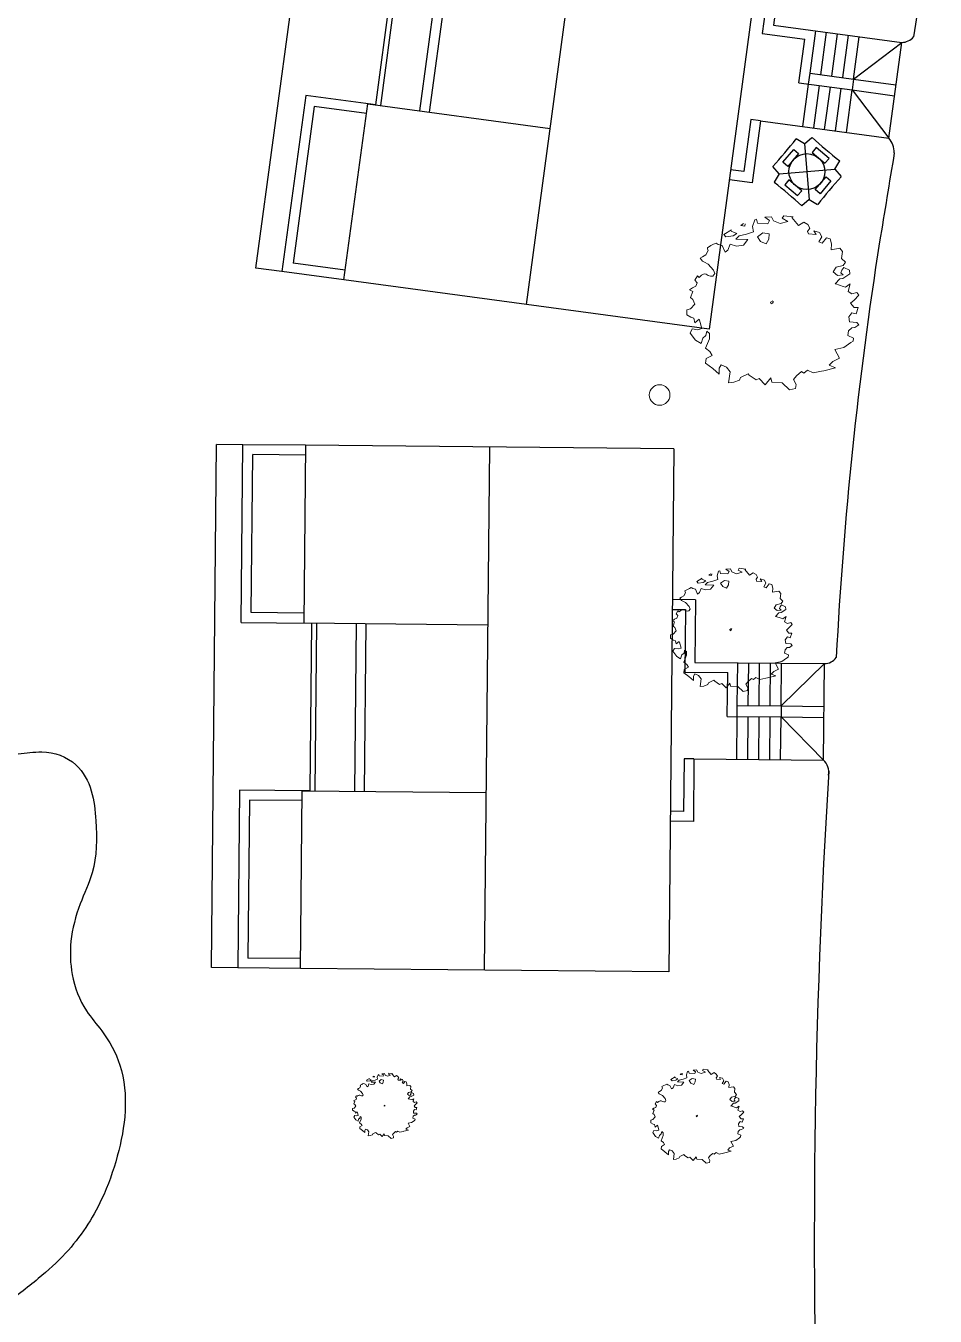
# Model space of a CAD drawing. Extents: x 2080 to 102399, y 2071 to 93424.
# Drawn here: x 83291 to 84120, y 78839 to 80015 of the extents above; entities that cross this region are included whole.
import ezdxf

# ---------------------------------------------------------------- set-up
doc = ezdxf.new("R2010")
doc.units = 0
doc.header["$LTSCALE"] = 20
doc.header["$MEASUREMENT"] = 0
for name, color, linetype in [('ELEC', 11, 'Continuous'), ('road', 2, 'Continuous'), ('wall', 13, 'Continuous')]:
    doc.layers.add(name, color=color, linetype=linetype)
doc.layers.add('Mango tree', color=96, linetype='Continuous', lineweight=5)
doc.layers.add('sappotta', color=114, linetype='Continuous', lineweight=5)

# ---------------------------------------------------------------- blocks, each defined once
blk = doc.blocks.new('NEEM')
at = {"layer": 'sappotta', "linetype": 'Continuous'}
for p, q in [((-0.359, 1.043), (-0.396, 1.016)), ((-0.396, 1.016), (-0.345, 1.011)), ((-0.345, 1.011), (-0.34, 1.039)), ((-0.213, 1.092), (-0.242, 1.007)), ((-0.242, 1.007), (-0.23, 0.935)), ((-0.191, 1.099), (-0.213, 1.092)), ((-0.177, 1.048), (-0.191, 1.099)), ((-0.043, 1.039), (-0.177, 1.048)), ((0.003, 1.132), (-0.083, 1.127)), ((-0.083, 1.127), (-0.023, 1.083)), ((-0.023, 1.083), (-0.043, 1.039)), ((0.03, 1.077), (0.003, 1.132)), ((0.114, 1.043), (0.03, 1.077)), ((0.216, 1.072), (0.114, 1.043)), ((0.162, 1.144), (0.142, 1.112)), ((0.142, 1.112), (0.216, 1.072)), ((0.283, 1.13), (0.162, 1.144)), ((0.267, 1.123), (0.283, 1.13)), ((0.351, 1.016), (0.267, 1.123)), ((0.421, 1.063), (0.351, 1.016)), ((0.473, 1.03), (0.421, 1.063)), ((0.501, 0.982), (0.473, 1.03)), ((-0.517, 0.963), (-0.614, 0.901)), ((-0.614, 0.901), (-0.589, 0.87)), ((-0.589, 0.87), (-0.494, 0.884)), ((-0.521, 0.945), (-0.521, 0.945)), ((-0.449, 0.913), (-0.521, 0.945)), ((-0.494, 0.884), (-0.449, 0.913)), ((-0.415, 0.884), (-0.459, 0.839)), ((-0.459, 0.839), (-0.303, 0.837)), ((-0.32, 0.906), (-0.415, 0.884)), ((-0.23, 0.935), (-0.32, 0.906)), ((-0.108, 0.922), (-0.177, 0.872)), ((-0.177, 0.872), (-0.139, 0.809)), ((-0.027, 0.908), (-0.108, 0.922)), ((-0.067, 0.78), (-0.034, 0.839)), ((-0.034, 0.839), (-0.027, 0.908)), ((0.472, 0.942), (0.501, 0.982)), ((0.483, 0.908), (0.472, 0.942)), ((0.581, 0.9), (0.483, 0.908)), ((0.551, 0.95), (0.581, 0.9)), ((0.627, 0.928), (0.551, 0.95)), ((0.616, 0.806), (0.654, 0.87)), ((0.654, 0.87), (0.627, 0.928)), ((0.715, 0.86), (0.66, 0.788)), ((0.762, 0.844), (0.715, 0.86)), ((0.783, 0.779), (0.762, 0.844)), ((-0.818, 0.692), (-0.85, 0.638)), ((-0.783, 0.757), (-0.83, 0.729)), ((-0.83, 0.729), (-0.826, 0.714)), ((-0.826, 0.714), (-0.818, 0.692)), ((-0.749, 0.774), (-0.783, 0.757)), ((-0.717, 0.789), (-0.749, 0.774)), ((-0.689, 0.772), (-0.717, 0.789)), ((-0.638, 0.758), (-0.689, 0.772)), ((-0.598, 0.672), (-0.638, 0.758)), ((-0.562, 0.699), (-0.598, 0.672)), ((-0.533, 0.776), (-0.562, 0.699)), ((-0.452, 0.75), (-0.533, 0.776)), ((-0.361, 0.762), (-0.452, 0.75)), ((-0.303, 0.837), (-0.361, 0.762)), ((-0.139, 0.809), (-0.067, 0.78)), ((0.66, 0.788), (0.616, 0.806)), ((0.776, 0.704), (0.783, 0.779)), ((0.888, 0.723), (0.776, 0.704)), ((0.924, 0.679), (0.888, 0.723)), ((0.913, 0.591), (0.924, 0.679)), ((-0.892, 0.613), (-0.923, 0.594)), ((-0.923, 0.594), (-0.895, 0.555)), ((-0.895, 0.555), (-0.868, 0.54)), ((-0.85, 0.638), (-0.892, 0.613)), ((-0.868, 0.54), (-0.818, 0.517)), ((-0.818, 0.517), (-0.752, 0.44)), ((0.964, 0.541), (0.913, 0.591)), ((0.934, 0.5), (0.964, 0.541)), ((-0.96, 0.366), (-0.994, 0.31)), ((-0.935, 0.345), (-0.96, 0.366)), ((-0.908, 0.372), (-0.935, 0.345)), ((-0.87, 0.389), (-0.908, 0.372)), ((-0.846, 0.386), (-0.87, 0.389)), ((-0.821, 0.367), (-0.846, 0.386)), ((-0.788, 0.359), (-0.821, 0.367)), ((-0.757, 0.361), (-0.788, 0.359)), ((-0.735, 0.394), (-0.757, 0.361)), ((-0.752, 0.44), (-0.735, 0.394)), ((0.804, 0.415), (0.84, 0.475)), ((0.86, 0.367), (0.804, 0.415)), ((0.84, 0.475), (0.934, 0.5)), ((0.933, 0.378), (0.86, 0.367)), ((0.917, 0.437), (0.904, 0.404)), ((0.904, 0.404), (0.933, 0.378)), ((0.942, 0.471), (0.917, 0.437)), ((0.93, 0.332), (1.018, 0.389)), ((1.014, 0.439), (0.942, 0.471)), ((1.018, 0.389), (1.014, 0.439)), ((-1.023, 0.208), (-1.062, 0.182)), ((-1.062, 0.182), (-1.02, 0.162)), ((-0.978, 0.229), (-1.023, 0.208)), ((-0.994, 0.31), (-0.961, 0.275)), ((-0.961, 0.275), (-0.978, 0.229)), ((0.829, 0.259), (0.888, 0.326)), ((0.838, 0.262), (0.829, 0.259)), ((0.931, 0.228), (0.838, 0.262)), ((0.888, 0.326), (0.93, 0.332)), ((0.962, 0.217), (0.931, 0.228)), ((1.025, 0.259), (0.962, 0.217)), ((0.996, 0.16), (1.025, 0.259)), ((-1.02, 0.162), (-1.049, 0.084)), ((-1.049, 0.084), (-1.017, 0.059)), ((-1.017, 0.059), (-0.991, -0.002)), ((0.02, 0.041), (-0.009, 0.024)), ((-0.009, 0.024), (0, 0)), ((0, 0), (0.014, 0.011)), ((0.014, 0.011), (0.027, 0.031)), ((1.046, 0.129), (0.996, 0.16)), ((1.029, 0.011), (1.074, 0.049)), ((1.074, -0.047), (1.029, 0.011)), ((1.109, 0.149), (1.046, 0.129)), ((1.074, 0.049), (1.137, 0.114)), ((1.137, 0.114), (1.109, 0.149)), ((-1.097, -0.077), (-1.098, -0.14)), ((-1.098, -0.14), (-1.044, -0.173)), ((-1.048, -0.062), (-1.097, -0.077)), ((-0.991, -0.002), (-1.048, -0.062)), ((1.007, -0.166), (1.046, -0.114)), ((1.016, -0.234), (1.007, -0.166)), ((1.046, -0.114), (1.1, -0.129)), ((1.129, -0.047), (1.074, -0.047)), ((1.1, -0.129), (1.129, -0.047)), ((-1.025, -0.325), (-1.052, -0.378)), ((-1.044, -0.173), (-1.007, -0.185)), ((-0.953, -0.336), (-1.025, -0.325)), ((-1.007, -0.185), (-0.992, -0.244)), ((-0.992, -0.244), (-0.937, -0.198)), ((-0.902, -0.318), (-0.953, -0.336)), ((-0.937, -0.198), (-0.93, -0.213)), ((-0.93, -0.213), (-0.902, -0.318)), ((1.004, -0.349), (1.045, -0.311)), ((1.11, -0.243), (1.016, -0.234)), ((1.045, -0.311), (1.083, -0.306)), ((1.083, -0.306), (1.137, -0.273)), ((1.137, -0.273), (1.11, -0.243)), ((-1.052, -0.378), (-0.982, -0.471)), ((-0.982, -0.471), (-0.91, -0.516)), ((-0.91, -0.516), (-0.888, -0.446)), ((-0.888, -0.446), (-0.848, -0.411)), ((-0.803, -0.452), (-0.853, -0.576)), ((-0.848, -0.411), (-0.837, -0.355)), ((-0.837, -0.355), (-0.803, -0.383)), ((-0.803, -0.383), (-0.803, -0.452)), ((0.992, -0.411), (1.004, -0.349)), ((1.066, -0.443), (0.992, -0.411)), ((1.032, -0.503), (1.061, -0.484)), ((1.061, -0.484), (1.066, -0.443)), ((-0.853, -0.576), (-0.797, -0.619)), ((-0.766, -0.668), (-0.844, -0.71)), ((-0.797, -0.619), (-0.766, -0.668)), ((0.826, -0.591), (0.943, -0.565)), ((0.887, -0.704), (0.826, -0.591)), ((0.943, -0.565), (1.032, -0.503)), ((-0.844, -0.71), (-0.852, -0.77)), ((-0.852, -0.77), (-0.758, -0.838)), ((-0.676, -0.836), (-0.649, -0.791)), ((-0.675, -0.912), (-0.676, -0.836)), ((-0.649, -0.791), (-0.582, -0.82)), ((-0.582, -0.82), (-0.534, -0.881)), ((0.68, -0.867), (0.834, -0.828)), ((0.751, -0.797), (0.797, -0.747)), ((0.834, -0.828), (0.751, -0.797)), ((0.797, -0.747), (0.887, -0.704)), ((-0.758, -0.838), (-0.675, -0.912)), ((-0.534, -0.881), (-0.554, -1.025)), ((-0.486, -1.015), (-0.413, -0.988)), ((-0.413, -0.988), (-0.401, -0.955)), ((-0.401, -0.955), (-0.302, -0.907)), ((-0.302, -0.907), (-0.286, -0.926)), ((-0.286, -0.926), (-0.197, -0.986)), ((-0.197, -0.986), (-0.157, -0.969)), ((-0.157, -0.969), (-0.078, -1.049)), ((-0.078, -1.049), (-0.006, -0.96)), ((-0.006, -0.96), (0.006, -1.017)), ((0.287, -0.982), (0.327, -0.932)), ((0.324, -1.046), (0.287, -0.982)), ((0.327, -0.932), (0.391, -0.879)), ((0.391, -0.879), (0.423, -0.897)), ((0.423, -0.897), (0.47, -0.86)), ((0.47, -0.86), (0.543, -0.896)), ((0.543, -0.896), (0.652, -0.871)), ((0.652, -0.871), (0.68, -0.867)), ((-0.554, -1.025), (-0.486, -1.015)), ((0.006, -1.017), (0.139, -1.026)), ((0.139, -1.026), (0.236, -1.115)), ((0.236, -1.115), (0.314, -1.096)), ((0.314, -1.096), (0.324, -1.046))]:
    blk.add_line(p, q, dxfattribs=at)
blk = doc.blocks.new('A$C2E3D03D7')
at = {"layer": 'ELEC', "linetype": 'Continuous', "ltscale": 0.5}
for p, q in [((30.6, 56), (23.4, 61.2)), ((30.6, 56), (37.8, 61.2)), ((30.6, 56), (30.6, 5.2)), ((5.2, 30.6), (0, 37.8)), ((56, 30.6), (61.2, 37.8)), ((5.2, 30.6), (0, 23.4)), ((5.2, 30.6), (56, 30.6)), ((56, 30.6), (61.2, 23.4)), ((30.6, 5.2), (23.4, 0)), ((30.6, 5.2), (37.8, 0))]:
    blk.add_line(p, q, dxfattribs=at)
for points in [[(9.5, 40.9), (20.3, 51.7), (24.4, 47.6), (13.6, 36.8)], [(51.7, 40.9), (40.9, 51.7), (36.8, 47.6), (47.6, 36.8)], [(9.5, 20.3), (20.3, 9.5), (24.4, 13.6), (13.6, 24.4)], [(51.7, 20.3), (40.9, 9.5), (36.8, 13.6), (47.6, 24.4)]]:
    blk.add_lwpolyline(points, close=True, dxfattribs=at)
blk.add_circle((30.6, 30.6), 16.4, dxfattribs=at)
for centre, start, end in [((-373.6, 434.8), 313.2624, 316.7376), ((434.8, 434.8), 223.2624, 226.7376), ((-373.6, -373.6), 43.2624, 46.7376), ((434.8, -373.6), 133.2624, 136.7376)]:
    blk.add_arc(centre, 545.1, start, end, dxfattribs=at)
blk = doc.blocks.new('A$C5F427F23')
for p, q in [((-440.2, 145.1), (-440.2, 169.1)), ((-440.2, 169.1), (36.8, 169.1)), ((36.8, 145.1), (36.8, 169.1)), ((-440.2, 88.1), (-440.2, 145.1)), ((-278.2, 145.1), (-440.2, 145.1)), ((-278.2, 80.6), (-278.2, 145.1)), ((-125.2, 145.1), (-125.2, 80.6)), ((-125.2, 145.1), (36.8, 145.1)), ((36.8, 88.1), (36.8, 145.1)), ((-431.2, 88.1), (-431.2, 136.1)), ((-287.2, 136.1), (-431.2, 136.1)), ((-287.2, 88.1), (-287.2, 136.1)), ((-116.2, 136.1), (27.8, 136.1)), ((-116.2, 88.1), (-116.2, 136.1)), ((27.8, 88.1), (27.8, 136.1)), ((-278.2, 80.6), (-125.2, 80.6)), ((-278.2, 76.1), (-125.2, 76.1))]:
    blk.add_line(p, q)
at = {"color": 9}
for p, q in [((-302.7, -268.9), (-302.7, -247.9)), ((-293.7, -259.9), (-293.7, -247.9)), ((-109.7, -247.9), (-109.7, -259.9)), ((-100.7, -268.9), (-100.7, -247.9)), ((-245.7, -268.9), (-302.7, -268.9)), ((-245.7, -259.9), (-293.7, -259.9)), ((-245.7, -268.9), (-245.7, -259.9)), ((-245.7, -268.9), (-245.7, -386.9)), ((-109.7, -259.9), (-166.7, -259.9)), ((-166.7, -259.9), (-166.7, -298.9)), ((-100.7, -268.9), (-157.7, -268.9)), ((-157.7, -268.9), (-157.7, -386.9)), ((-206.7, -298.9), (-166.7, -298.9)), ((-206.7, -298.9), (-206.7, -347.9)), ((-245.7, -307.9), (-206.7, -307.9)), ((-206.7, -307.9), (-196.7, -307.9)), ((-196.7, -307.9), (-157.7, -307.9)), ((-196.7, -307.9), (-196.7, -347.9)), ((-245.7, -317.9), (-206.7, -317.9)), ((-245.7, -327.9), (-206.7, -327.9)), ((-196.7, -317.9), (-157.7, -317.9)), ((-196.7, -327.9), (-157.7, -327.9)), ((-245.7, -337.9), (-206.7, -337.9)), ((-196.7, -337.9), (-157.7, -337.9)), ((-245.7, -347.9), (-206.7, -347.9)), ((-206.7, -347.9), (-245.7, -386.9)), ((-206.7, -347.9), (-206.7, -386.9)), ((-196.7, -347.9), (-206.7, -347.9)), ((-196.7, -347.9), (-157.7, -347.9)), ((-196.7, -347.9), (-196.7, -386.9)), ((-196.7, -347.9), (-157.7, -386.9)), ((-245.7, -386.9), (-157.7, -386.9))]:
    blk.add_line(p, q, dxfattribs=at)
at = {"layer": 'wall', "color": 2}
for p, q in [((-440.2, -247.9), (-440.2, 88.1)), ((-440.2, 88.1), (-278.2, 88.1)), ((-278.2, 88.1), (-278.2, -79.9)), ((-125.2, 88.1), (-125.2, -79.9)), ((36.8, 88.1), (-125.2, 88.1)), ((36.8, -247.9), (36.8, 88.1)), ((-278.2, 40.1), (-125.2, 40.1)), ((-278.2, 31.1), (-125.2, 31.1)), ((-440.2, -79.9), (36.8, -79.9)), ((36.8, -247.9), (-440.2, -247.9))]:
    blk.add_line(p, q, dxfattribs=at)

msp = doc.modelspace()

# ---------------------------------------------------------------- linework, layer by layer
at = {"linetype": 'Continuous', "ltscale": 0.5}
msp.add_spline([(83076.918, 79452.849), (83105.649, 79443.201), (83132.014, 79432.309), (83168.786, 79410.116), (83208.468, 79380.786), (83252.388, 79357.153), (83284.163, 79351.536), (83305.897, 79353.243), (83336.85, 79341.449), (83350.874, 79317.784), (83355.033, 79290.488), (83351.638, 79242.916), (83340.728, 79214.56), (83332.338, 79180.498), (83333.507, 79150.238), (83346.495, 79117.164), (83360.429, 79098.881), (83376.828, 79067.673), (83381.699, 79025.788), (83374.533, 78984.614), (83360.313, 78945.315), (83327.481, 78896.217), (83302.556, 78872.978), (83286.682, 78860.42), (83256.248, 78839.468), (83219.245, 78816.589), (83166.9, 78788.312), (83132.866, 78772.542), (83061.425, 78745.563), (83012.13, 78731.769), (82968.484, 78722.955), (82925.193, 78717.23), (82894.273, 78715.716), (82838.74, 78720.628), (82808.315, 78727.574), (82786.118, 78734.48)], degree=3, dxfattribs=at)
at = {"layer": 'Mango tree', "linetype": 'Continuous', "ltscale": 0.5}
msp.add_circle((83869.015, 79678.646), 9.401, dxfattribs=at)
at = {"layer": 'road', "linetype": 'Continuous', "ltscale": 0.5}
for centre, radius, start, end in [((87292.741, 79536.595), 3226.38, 158.250544, 171.64994), ((84089.39, 80015.004), 14.909, 271.091653, 318.537642), ((84062.946, 79899.667), 19.976, 359.146682, 41.432062), ((124773.515, 73165.392), 41244.042, 170.6031608, 170.7172601), ((87665.62, 79251.347), 3640.453, 171.040069, 177.039133), ((84019.03, 79447.095), 13.427, 270.641141, 324.986047), ((84008.789, 79334.829), 14.443, 349.242305, 48.666047), ((90809.215, 78912.643), 6799.19, 176.4322491, 182.1202976)]:
    msp.add_arc(centre, radius, start, end, dxfattribs=at)

# ---------------------------------------------------------------- block references
at = {"ltscale": 0.5}
for p, rotation in [((83727.309, 80208.075), 82.32525682625746), ((83633.832, 79595.13), 89.44498937424582)]:
    msp.add_blockref('A$C5F427F23', p, dxfattribs=dict(at, rotation=rotation))
at = {"layer": 'ELEC', "linetype": 'Continuous', "ltscale": 0.5, "rotation": 4.838476962189209}
msp.add_blockref('A$C2E3D03D7', (83975.391, 79849.241), dxfattribs=at)
at = {"layer": 'Mango tree', "linetype": 'Continuous'}
for p, xscale, yscale, zscale in [((83970.821, 79761.688), 70.23827099475602, 70.23827099475602, 70.23827099475602), ((83933.417, 79463.757), 49.73619491429417, 49.73619491429417, 49.73619491429417), ((83617.987, 79030.124), 26.32959609795944, 26.32959609795944, 26.32959609795944), ((83902.632, 79020.44), 37.91305891203228, 37.91305891203228, 37.91305891203228)]:
    msp.add_blockref('NEEM', p, dxfattribs=dict(at, xscale=xscale, yscale=yscale, zscale=zscale))

doc.saveas('drawing.dxf')
